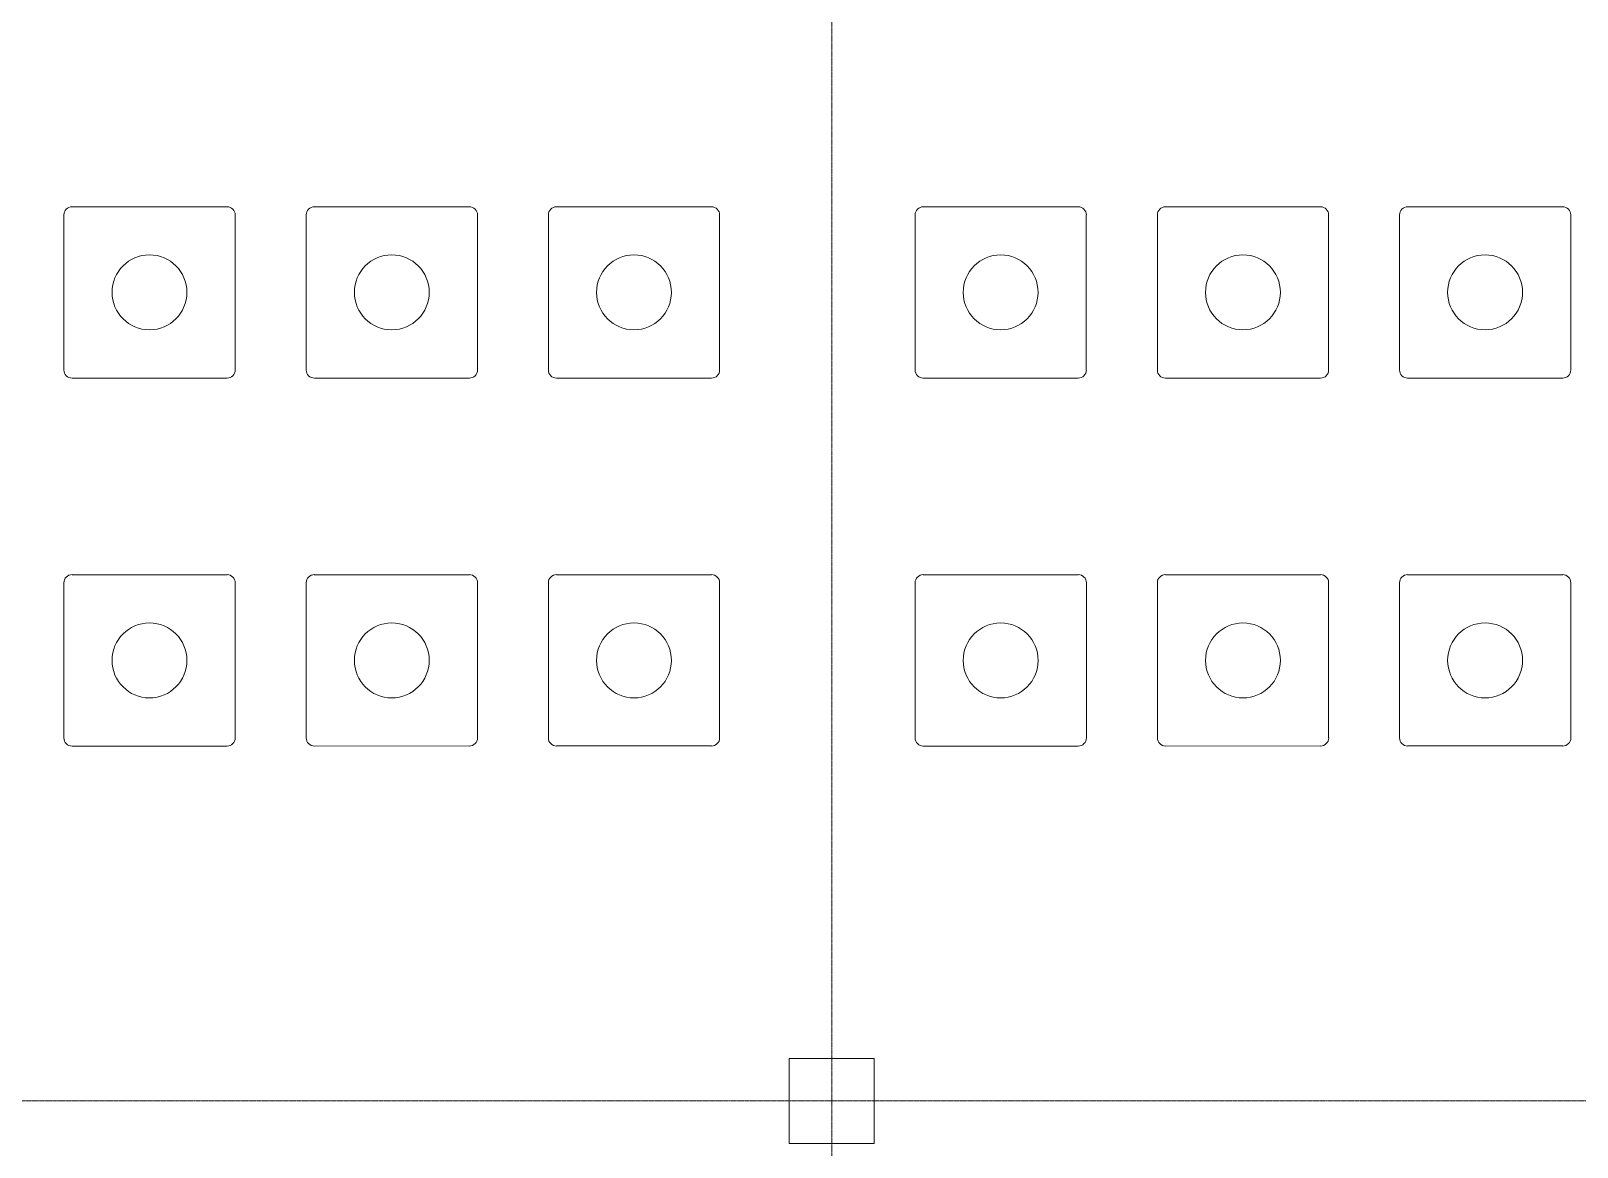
# Model space of a CAD drawing. Extents: x -59767 to 1106559, y -1290 to 1129522.
# Drawn here: x 68563 to 79462, y 581354 to 589217 of the extents above; entities that cross this region are included whole.
import ezdxf

# ---------------------------------------------------------------- set-up
doc = ezdxf.new("R2010")
doc.units = 0
doc.linetypes.add('CENTER', pattern=[2, 1.25, -0.25, 0.25, -0.25])
doc.layers.get('0').update_dxf_attribs({"linetype": 'CONTINUOUS', "lineweight": 9})
for name, color, linetype, lineweight in [('COLUMN', 2, 'CONTINUOUS', 9), ('외형선', 3, 'CONTINUOUS', 9), ('중간선', 5, 'CONTINUOUS', 9), ('중심선', 1, 'CENTER', 9)]:
    doc.layers.add(name, color=color, linetype=linetype, lineweight=lineweight)

# ---------------------------------------------------------------- blocks, each defined once
blk = doc.blocks.new('column600')
at = {"layer": 'COLUMN', "linetype": 'Continuous'}
blk.add_lwpolyline([(-300, -300), (300, -300), (300, 300), (-300, 300)], close=True, dxfattribs=at)
blk = doc.blocks.new('Container')
at = {"linetype": 'Continuous'}
for p, q in [((28913, -4584), (28913, -5677)), ((28913, -4752), (28913, -4746))]:
    blk.add_line(p, q, dxfattribs=at)
for centre, start, end in [((28970, -4584), 90, 180.0548), ((30063, -4584), 359.9452, 90), ((28970, -5677), 179.9452, 270), ((30063, -5677), 270, 0.0548)]:
    blk.add_arc(centre, 57.2, start, end, dxfattribs=at)
at = {"layer": '외형선'}
for p, q in [((28970, -4527), (30063, -4527)), ((30120, -4584), (30120, -5677)), ((28970, -5734), (30063, -5734))]:
    blk.add_line(p, q, dxfattribs=at)
blk.add_circle((29517, -5131), 264, dxfattribs=at)
blk = doc.blocks.new('*U85')
at = {"layer": '외형선'}
blk.add_blockref('Container', (-29517, 5131), dxfattribs=at)
blk = doc.blocks.new('*U84')
at = {"layer": '중간선', "color": 0, "linetype": 'ByBlock', "lineweight": -2, "transparency": 16777216}
for p in [(0, 0), (1707, 0), (3415, 0)]:
    blk.add_blockref('*U85', p, dxfattribs=at)
blk = doc.blocks.new('*U87')
at = {"layer": '외형선'}
blk.add_blockref('Container', (-29517, 5131), dxfattribs=at)
blk = doc.blocks.new('*U86')
at = {"layer": '중간선', "color": 0, "linetype": 'ByBlock', "lineweight": -2, "transparency": 16777216}
for p in [(0, 0), (1707, 0), (3415, 0)]:
    blk.add_blockref('*U87', p, dxfattribs=at)
blk = doc.blocks.new('*U111')
at = {"layer": '외형선'}
blk.add_blockref('Container', (-29517, 5131), dxfattribs=at)
blk = doc.blocks.new('*U110')
at = {"layer": '중간선', "color": 0, "linetype": 'ByBlock', "lineweight": -2, "transparency": 16777216}
for p in [(0, 0), (1707, 0), (3415, 0)]:
    blk.add_blockref('*U111', p, dxfattribs=at)
blk = doc.blocks.new('*U284')
at = {"layer": '외형선'}
blk.add_blockref('Container', (-29517, 5131), dxfattribs=at)
blk = doc.blocks.new('*U283')
at = {"layer": '중간선', "color": 0, "linetype": 'ByBlock', "lineweight": -2, "transparency": 16777216}
for p in [(0, 0), (1707, 0), (3415, 0)]:
    blk.add_blockref('*U284', p, dxfattribs=at)

msp = doc.modelspace()

# ---------------------------------------------------------------- linework, layer by layer
at = {"layer": '중심선'}
for p, q in [((74208.2, 618526.4), (74208.2, 555029.1)), ((62208.2, 581679.1), (154858.2, 581679.1))]:
    msp.add_line(p, q, dxfattribs=at)

# ---------------------------------------------------------------- block references
at = {"layer": 'COLUMN', "linetype": 'Continuous'}
msp.add_blockref('column600', (74208.2, 581679.1), dxfattribs=at)
at = {"layer": '중간선', "rotation": 180}
for name, p in [('*U110', (72813.9, 587375.4)), ('*U283', (78813.7, 587375.4))]:
    msp.add_blockref(name, p, dxfattribs=at)
at = {"layer": '중간선', "xscale": -1, "rotation": 0.001344833149068546}
for name, p in [('*U86', (72813.9, 584782.6)), ('*U84', (78813.9, 584782.6))]:
    msp.add_blockref(name, p, dxfattribs=at)

doc.saveas('drawing.dxf')
